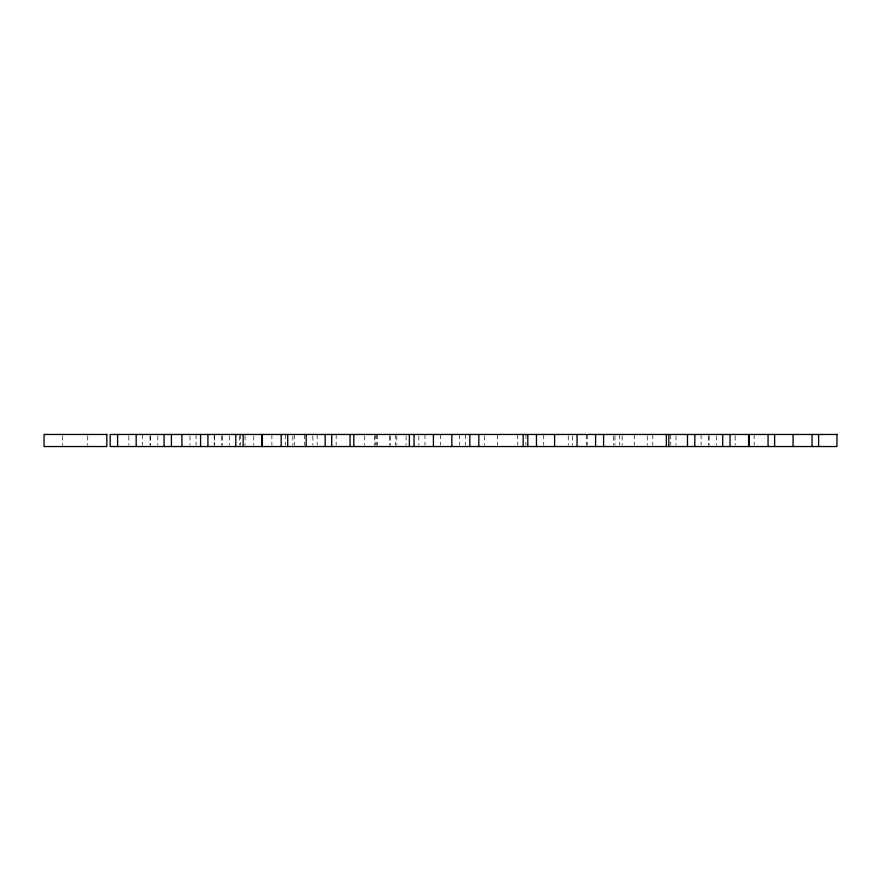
<?xml version="1.0" encoding="UTF-8"?>
<svg xmlns="http://www.w3.org/2000/svg" width="881" height="881" viewBox="0 0 881 881"><rect width="100%" height="100%" fill="white"/><g stroke="black" fill="none" stroke-linecap="round" stroke-linejoin="round"><path stroke-width="0.66" stroke-dasharray="4.41 3.3" d="M754.158 434.465L754.158 445.191M735.172 435.809L735.172 445.191M716.484 435.809L716.484 445.191M709.15 435.809L709.15 445.191M708.687 435.809L708.687 445.191M701.122 434.465L701.122 445.191M676.035 435.809L676.035 445.191M670.738 434.465L670.738 445.191M652.766 434.465L652.766 445.191M647.26 435.809L647.26 445.191M634.32 434.465L634.32 445.191M622.14 435.809L622.14 445.191M619.75 434.465L619.75 445.191M614.971 435.809L614.971 445.191M613.628 435.809L613.628 445.191M587.253 434.465L587.253 445.191M586.317 434.465L586.317 445.191M572.639 435.809L572.639 445.191M568.267 435.809L568.267 445.191M543.72 434.465L543.72 445.191M525.924 434.465L525.924 445.191M517.709 434.465L517.709 445.191M497.369 434.465L497.369 445.191M484.594 435.809L484.594 445.191M465.609 434.465L465.609 445.191M459.53 434.465L459.53 445.191M440.434 434.465L440.434 445.191M424.972 434.465L424.972 445.191M418.827 435.809L418.827 445.191M406.097 435.809L406.097 445.191M396.824 435.809L396.824 445.191M395.294 434.465L395.294 445.191M390.382 435.809L390.382 445.191M389.49 435.809L389.49 445.191M377.597 434.465L377.597 445.191M376.308 434.465L376.308 445.191M375.262 434.465L375.262 445.191M374.491 435.809L374.491 445.191M364.712 435.809L364.712 445.191M336.168 434.465L336.168 445.191M317.171 434.465L317.171 445.191M312.865 435.809L312.865 445.191M304.54 434.465L304.54 445.191M294.32 434.465L294.32 445.191M292.866 435.809L292.866 445.191M285.543 434.465L285.543 445.191M271.877 434.465L271.877 445.191M253.761 435.809L253.761 445.191M245.094 435.809L245.094 445.191M240.425 434.465L240.425 445.191M239.533 435.809L239.533 445.191M229.589 435.809L229.589 445.191M222.254 435.809L222.254 445.191M221.803 435.809L221.803 445.191M214.645 435.809L214.645 445.191M214.237 434.465L214.237 445.191M196.089 434.465L196.089 445.191M189.955 435.809L189.955 445.191M157.842 435.809L157.842 445.191M150.519 435.809L150.519 445.191M150.056 435.809L150.056 445.191M142.491 434.465L142.491 445.191M128.846 435.809L128.846 445.191M87.726 435.809L87.726 445.191M62.606 435.809L62.606 445.191"/><path stroke-width="1.32" d="M818.614 434.465L818.614 446.535M812.062 434.465L812.062 446.535M793.065 434.465L793.065 446.535M774.619 434.465L774.619 446.535M768.067 434.465L768.067 446.535M749.291 434.465L749.291 446.535M748.597 434.465L748.597 446.535M730.041 434.465L730.041 446.535M722.706 434.465L722.706 446.535M694.823 434.465L694.823 446.535M687.488 434.465L687.488 446.535M668.822 434.465L668.822 446.535M666.355 434.465L666.355 446.535M603.584 434.465L603.584 446.535M595.589 434.465L595.589 446.535M577.044 434.465L577.044 446.535M554.601 434.465L554.601 446.535M536.474 434.465L536.474 446.535M527.818 434.465L527.818 446.535M523.149 434.465L523.149 446.535M478.812 434.465L478.812 446.535M469.826 434.465L469.826 446.535M451.843 434.465L451.843 446.535M433.408 434.465L433.408 446.535M414.048 434.465L414.048 446.535M409.368 434.465L409.368 446.535M353.821 434.465L353.821 446.535M350.054 434.465L350.054 446.535M331.719 434.465L331.719 446.535M325.166 434.465L325.166 446.535M306.17 434.465L306.17 446.535M287.724 434.465L287.724 446.535M281.171 434.465L281.171 446.535M262.395 434.465L262.395 446.535M261.701 434.465L261.701 446.535M243.145 434.465L243.145 446.535M235.811 434.465L235.811 446.535M207.927 434.465L207.927 446.535M200.593 434.465L200.593 446.535M181.927 434.465L181.927 446.535M171.41 434.465L171.41 446.535M164.075 434.465L164.075 446.535M136.17 434.465L136.181 446.535M117.614 434.465L117.614 446.535M106.821 434.465L44.05 434.465L44.05 446.535L106.821 446.535L106.821 434.465M836.95 434.465L110.191 434.465L110.191 446.535L836.95 446.535L836.95 434.465"/></g></svg>
